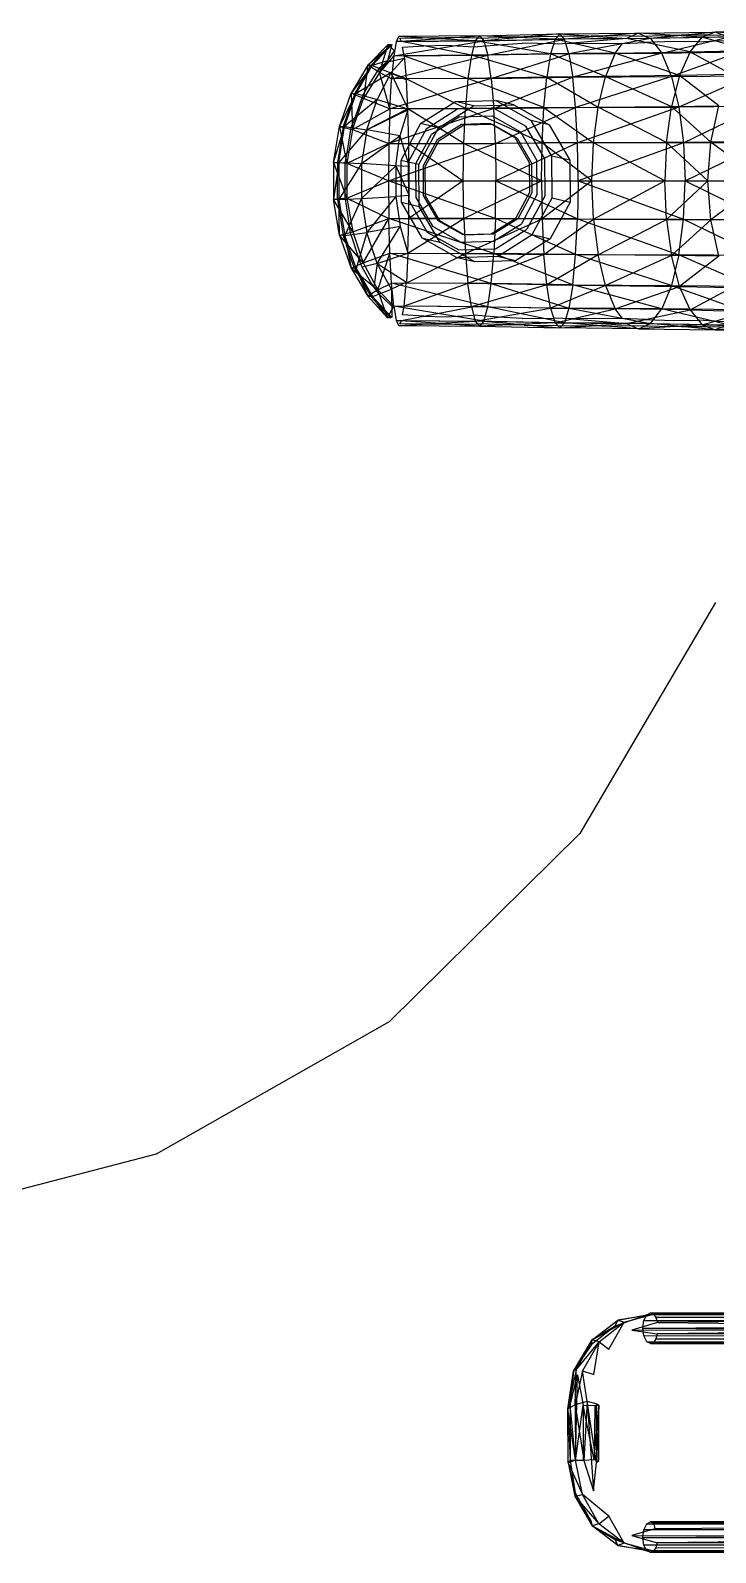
# Model space of a CAD drawing. Header units: inches. Extents: x 0 to 54693, y 0 to 31146.
# Drawn here: x 50968.7 to 51080.1, y 8223.8 to 8471.5 of the extents above; entities that cross this region are included whole.
import ezdxf

# ---------------------------------------------------------------- set-up
doc = ezdxf.new("R2010")
doc.units = ezdxf.units.IN
doc.header["$MEASUREMENT"] = 0
doc.layers.add('Added', color=3, linetype='Continuous')

msp = doc.modelspace()

# ---------------------------------------------------------------- linework, layer by layer
at = {"layer": 'Added', "linetype": 'Continuous', "lineweight": -2, "ltscale": 0.18}
for p, q in [((51027.77, 8467.41), (51042.42, 8469.86)), ((51028.18, 8469.76), (51041.73, 8470.66)), ((51028.61, 8470.57), (51028.18, 8469.76)), ((51042.42, 8469.86), (51028.18, 8469.76)), ((51041.73, 8470.66), (51028.61, 8470.57)), ((51041.04, 8469.86), (51028.61, 8470.57)), ((51028.77, 8470.29), (51032.44, 8470.35)), ((51029.05, 8469.76), (51028.77, 8470.29)), ((51029.05, 8469.76), (51041.04, 8469.86)), ((51032.44, 8470.35), (51036.17, 8470.38)), ((51041.4, 8470.28), (51036.17, 8470.38)), ((51041.04, 8469.86), (51040.4, 8467.5)), ((51041.73, 8470.66), (51041.04, 8469.86)), ((51041.04, 8469.86), (51054, 8470.15)), ((51053.29, 8467.76), (51041.04, 8469.86)), ((51041.4, 8470.28), (51046.6, 8470.46)), ((51041.73, 8470.66), (51054.77, 8470.97)), ((51054, 8470.15), (51041.73, 8470.66)), ((51041.73, 8470.66), (51042.42, 8469.86)), ((51054.77, 8470.97), (51042.42, 8469.86)), ((51042.42, 8469.86), (51055.54, 8470.15)), ((51042.42, 8469.86), (51043.06, 8467.5)), ((51043.06, 8467.5), (51055.54, 8470.15)), ((51049, 8470.53), (51046.6, 8470.46)), ((51054.38, 8470.55), (51049, 8470.53)), ((51054, 8470.15), (51053.29, 8467.76)), ((51054.38, 8470.55), (51054, 8470.15)), ((51065.61, 8470.26), (51054, 8470.15)), ((51063.78, 8467.86), (51054, 8470.15)), ((51054.77, 8470.97), (51054.38, 8470.55)), ((51059.88, 8470.63), (51054.38, 8470.55)), ((51054.77, 8470.97), (51067.57, 8471.08)), ((51054.77, 8470.97), (51065.61, 8470.26)), ((51055.54, 8470.15), (51054.77, 8470.97)), ((51067.57, 8471.08), (51055.54, 8470.15)), ((51069.53, 8470.26), (51055.54, 8470.15)), ((51056.26, 8467.76), (51055.54, 8470.15)), ((51069.53, 8470.26), (51056.26, 8467.76)), ((51065.61, 8470.26), (51056.79, 8469.5)), ((51061.67, 8470.65), (51059.88, 8470.63)), ((51066.39, 8470.59), (51061.67, 8470.65)), ((51067.57, 8471.08), (51065.61, 8470.26)), ((51065.61, 8470.26), (51077.91, 8470.47)), ((51075.95, 8468.04), (51065.61, 8470.26)), ((51066.39, 8470.59), (51073.24, 8470.74)), ((51067.57, 8471.08), (51080.02, 8471.29)), ((51077.91, 8470.47), (51067.57, 8471.08)), ((51067.57, 8471.08), (51069.53, 8470.26)), ((51080.02, 8471.29), (51069.53, 8470.26)), ((51082.13, 8470.47), (51069.53, 8470.26)), ((51069.53, 8470.26), (51071.36, 8467.86)), ((51071.36, 8467.86), (51082.13, 8470.47)), ((51074.55, 8470.77), (51073.24, 8470.74)), ((51078.72, 8470.78), (51074.55, 8470.77)), ((51075.95, 8468.04), (51077.91, 8470.47)), ((51077.3, 8469.72), (51079.99, 8469.87)), ((51080.02, 8471.29), (51077.91, 8470.47)), ((51077.91, 8470.47), (51088.74, 8470.71)), ((51085.52, 8468.26), (51077.91, 8470.47)), ((51078.72, 8470.78), (51085.16, 8470.95)), ((51079.99, 8469.87), (51085.43, 8470.04)), ((51092.18, 8471.55), (51080.02, 8471.29)), ((51088.74, 8470.71), (51080.02, 8471.29)), ((51082.13, 8470.47), (51080.02, 8471.29)), ((51026.85, 8469.26), (51023.56, 8465.89)), ((51026.52, 8468.41), (51023.56, 8465.89)), ((51026.52, 8468.41), (51024.06, 8465.86)), ((51024.28, 8465.84), (51027.49, 8469.24)), ((51025.44, 8464.68), (51026.85, 8469.26)), ((51025.44, 8464.68), (51027.9, 8468.21)), ((51027.77, 8467.41), (51025.44, 8464.68)), ((51027.32, 8469.24), (51026.52, 8468.41)), ((51027.49, 8469.24), (51026.78, 8466.6)), ((51026.85, 8469.26), (51027.32, 8469.24)), ((51027.9, 8468.21), (51026.85, 8469.26)), ((51027.41, 8463.68), (51043.06, 8467.5)), ((51027.77, 8467.41), (51027.41, 8463.68)), ((51028.18, 8469.76), (51027.77, 8467.41)), ((51027.77, 8467.41), (51043.06, 8467.5)), ((51040.4, 8467.5), (51029.05, 8469.76)), ((51029.22, 8468.83), (51032.69, 8469.04)), ((51029.46, 8467.41), (51029.22, 8468.83)), ((51040.4, 8467.5), (51029.46, 8467.41)), ((51029.46, 8467.41), (51029.82, 8463.68)), ((51029.46, 8467.41), (51039.84, 8463.75)), ((51032.69, 8469.04), (51036.31, 8469.15)), ((51036.31, 8469.15), (51040.78, 8468.9)), ((51040.4, 8467.5), (51039.84, 8463.75)), ((51053.29, 8467.76), (51040.4, 8467.5)), ((51052.67, 8463.96), (51040.4, 8467.5)), ((51040.78, 8468.9), (51044.75, 8469.22)), ((51056.26, 8467.76), (51043.06, 8467.5)), ((51043.61, 8463.75), (51043.06, 8467.5)), ((51043.61, 8463.75), (51056.26, 8467.76)), ((51044.75, 8469.22), (51048.66, 8469.45)), ((51053.77, 8469.36), (51048.66, 8469.45)), ((51053.29, 8467.76), (51052.67, 8463.96)), ((51063.78, 8467.86), (51053.29, 8467.76)), ((51062.21, 8464.04), (51053.29, 8467.76)), ((51053.77, 8469.36), (51056.79, 8469.5)), ((51056.26, 8467.76), (51071.36, 8467.86)), ((51056.26, 8467.76), (51056.88, 8463.96)), ((51056.79, 8469.5), (51064.98, 8469.41)), ((51071.36, 8467.86), (51056.88, 8463.96)), ((51063.78, 8467.86), (51062.21, 8464.04)), ((51063.78, 8467.86), (51064.98, 8469.41)), ((51063.78, 8467.86), (51075.95, 8468.04)), ((51074.26, 8464.19), (51063.78, 8467.86)), ((51064.98, 8469.41), (51068.7, 8469.6)), ((51073.34, 8469.76), (51068.7, 8469.6)), ((51071.36, 8467.86), (51084.1, 8468.04)), ((51072.93, 8464.04), (51071.36, 8467.86)), ((51084.1, 8468.04), (51072.93, 8464.04)), ((51077.3, 8469.72), (51073.34, 8469.76)), ((51075.95, 8468.04), (51074.26, 8464.19)), ((51075.95, 8468.04), (51085.52, 8468.26)), ((51075.95, 8468.04), (51082.77, 8464.37)), ((51023.56, 8465.89), (51020.85, 8461.32)), ((51021.65, 8461.27), (51024.28, 8465.84)), ((51023.56, 8465.89), (51022.86, 8460.49)), ((51024.06, 8465.86), (51023.41, 8464.74)), ((51024.06, 8465.86), (51023.56, 8465.89)), ((51025.44, 8464.68), (51023.56, 8465.89)), ((51025.4, 8465.41), (51024.02, 8463.19)), ((51026.78, 8466.6), (51024.28, 8465.84)), ((51024.28, 8465.84), (51027.33, 8464.65)), ((51025.4, 8465.41), (51026.62, 8466.37)), ((51026.62, 8466.37), (51029.5, 8467.03)), ((51027.33, 8464.65), (51029.5, 8467.03)), ((51023.29, 8464.55), (51020.85, 8461.32)), ((51023.29, 8464.55), (51021.43, 8461.28)), ((51027.33, 8464.65), (51021.65, 8461.27)), ((51022.76, 8460.97), (51023.58, 8462.42)), ((51025.44, 8464.68), (51022.86, 8460.49)), ((51023.41, 8464.74), (51023.29, 8464.55)), ((51024.02, 8463.19), (51023.58, 8462.42)), ((51027.33, 8464.65), (51025.11, 8460.33)), ((51027.14, 8458.81), (51025.44, 8464.68)), ((51027.41, 8463.68), (51025.44, 8464.68)), ((51043.61, 8463.75), (51027.14, 8458.81)), ((51027.14, 8458.81), (51027.4, 8463.51)), ((51027.33, 8464.65), (51029.83, 8463.51)), ((51027.33, 8464.65), (51030.09, 8458.81)), ((51029.82, 8463.68), (51027.33, 8464.65)), ((51027.4, 8463.51), (51027.41, 8463.68)), ((51043.61, 8463.75), (51027.41, 8463.68)), ((51039.84, 8463.75), (51029.82, 8463.68)), ((51039.42, 8458.86), (51029.82, 8463.68)), ((51029.83, 8463.51), (51029.82, 8463.68)), ((51030.09, 8458.81), (51029.83, 8463.51)), ((51039.84, 8463.75), (51039.42, 8458.86)), ((51052.67, 8463.96), (51039.84, 8463.75)), ((51052.2, 8459.01), (51039.84, 8463.75)), ((51043.61, 8463.75), (51056.88, 8463.96)), ((51043.61, 8463.75), (51044.03, 8458.86)), ((51044.03, 8458.86), (51056.88, 8463.96)), ((51052.2, 8459.01), (51052.67, 8463.96)), ((51062.21, 8464.04), (51052.67, 8463.96)), ((51052.67, 8463.96), (51061.01, 8459.06)), ((51056.88, 8463.96), (51072.93, 8464.04)), ((51057.35, 8459.01), (51056.88, 8463.96)), ((51072.93, 8464.04), (51057.35, 8459.01)), ((51061.01, 8459.06), (51062.21, 8464.04)), ((51074.26, 8464.19), (51062.21, 8464.04)), ((51062.21, 8464.04), (51072.96, 8459.17)), ((51072.93, 8464.04), (51085.79, 8464.19)), ((51072.93, 8464.04), (51074.14, 8459.06)), ((51074.26, 8464.19), (51072.96, 8459.17)), ((51085.79, 8464.19), (51074.14, 8459.06)), ((51082.77, 8464.37), (51074.26, 8464.19)), ((51080.65, 8459.3), (51074.26, 8464.19)), ((51018.95, 8455.93), (51020.85, 8461.32)), ((51018.95, 8455.93), (51021.65, 8461.27)), ((51019.8, 8455.92), (51021.65, 8461.27)), ((51025.11, 8460.33), (51019.8, 8455.92)), ((51020.85, 8461.32), (51021.43, 8461.28)), ((51022.86, 8460.49), (51020.85, 8461.32)), ((51020.85, 8461.32), (51021.09, 8455.43)), ((51021.43, 8461.28), (51020.94, 8459.86)), ((51021.09, 8455.43), (51022.86, 8460.49)), ((51021.5, 8457.33), (51022.76, 8460.97)), ((51021.65, 8461.27), (51025.11, 8460.33)), ((51027.14, 8458.81), (51022.86, 8460.49)), ((51023.4, 8455.38), (51025.11, 8460.33)), ((51025.11, 8460.33), (51030.09, 8458.81)), ((51032.14, 8456.39), (51037.81, 8459.96)), ((51037.81, 8459.96), (51044.39, 8460.14)), ((51040.73, 8459.26), (51037.81, 8459.96)), ((51047.31, 8459.45), (51044.39, 8460.14)), ((51044.39, 8460.14), (51050.12, 8456.91)), ((51020.94, 8459.86), (51019.57, 8455.92)), ((51021.09, 8455.43), (51027.14, 8458.81)), ((51030.09, 8458.81), (51023.4, 8455.38)), ((51023.4, 8455.38), (51030.09, 8458.62)), ((51044.03, 8458.86), (51026.97, 8453.13)), ((51027.14, 8458.81), (51026.97, 8453.13)), ((51044.03, 8458.86), (51027.14, 8458.81)), ((51030.09, 8458.62), (51028.78, 8454.42)), ((51030.09, 8458.81), (51039.42, 8458.86)), ((51030.26, 8453.13), (51030.09, 8458.81)), ((51039.16, 8453.16), (51030.09, 8458.81)), ((51038.14, 8458.72), (51033.04, 8455.5)), ((51038.48, 8457.48), (51033.93, 8454.61)), ((51035.07, 8455.7), (51040.73, 8459.26)), ((51044.07, 8458.89), (51038.14, 8458.72)), ((51038.48, 8457.48), (51043.76, 8457.63)), ((51039.16, 8453.16), (51039.42, 8458.86)), ((51052.2, 8459.01), (51039.42, 8458.86)), ((51051.9, 8453.24), (51039.42, 8458.86)), ((51040.73, 8459.26), (51047.31, 8459.45)), ((51043.76, 8457.63), (51048.37, 8455.03)), ((51044.03, 8458.86), (51057.35, 8459.01)), ((51044.3, 8453.16), (51044.03, 8458.86)), ((51044.07, 8458.89), (51049.25, 8455.97)), ((51044.3, 8453.16), (51057.35, 8459.01)), ((51047.31, 8459.45), (51053.04, 8456.21)), ((51051.9, 8453.24), (51052.2, 8459.01)), ((51052.2, 8459.01), (51061.01, 8459.06)), ((51052.2, 8459.01), (51060.25, 8453.27)), ((51057.35, 8459.01), (51074.14, 8459.06)), ((51057.64, 8453.24), (51057.35, 8459.01)), ((51074.14, 8459.06), (51057.64, 8453.24)), ((51060.25, 8453.27), (51061.01, 8459.06)), ((51061.01, 8459.06), (51072.96, 8459.17)), ((51072.15, 8453.32), (51061.01, 8459.06)), ((51072.15, 8453.32), (51072.96, 8459.17)), ((51072.96, 8459.17), (51080.65, 8459.3)), ((51079.32, 8453.39), (51072.96, 8459.17)), ((51087.08, 8459.17), (51074.14, 8459.06)), ((51074.14, 8459.06), (51074.89, 8453.27)), ((51074.89, 8453.27), (51087.08, 8459.17)), ((51079.32, 8453.39), (51080.65, 8459.3)), ((51017.99, 8450.07), (51018.95, 8455.93)), ((51017.99, 8450.07), (51019.8, 8455.92)), ((51018.85, 8450.06), (51019.8, 8455.92)), ((51023.4, 8455.38), (51018.85, 8450.06)), ((51018.95, 8455.93), (51019.8, 8455.92)), ((51018.95, 8455.93), (51021.09, 8455.43)), ((51018.95, 8455.93), (51020.17, 8449.91)), ((51019.57, 8455.92), (51019.33, 8454.4)), ((51019.8, 8455.92), (51023.4, 8455.38)), ((51021.09, 8455.43), (51020.17, 8449.91)), ((51020.19, 8451.63), (51020.87, 8455.76)), ((51020.87, 8455.76), (51021.5, 8457.33)), ((51021.09, 8455.43), (51026.97, 8453.13)), ((51023.4, 8455.38), (51022.54, 8449.87)), ((51028.78, 8454.42), (51023.4, 8455.38)), ((51032.14, 8456.39), (51028.91, 8450.4)), ((51033.04, 8455.5), (51030.12, 8450.1)), ((51031.84, 8449.71), (51035.07, 8455.7)), ((51035.07, 8455.7), (51032.14, 8456.39)), ((51038.81, 8456.24), (51034.82, 8453.73)), ((51035.15, 8453.65), (51039.15, 8456.16)), ((51043.45, 8456.38), (51038.81, 8456.24)), ((51039.15, 8456.16), (51043.79, 8456.3)), ((51047.5, 8454.09), (51043.45, 8456.38)), ((51043.79, 8456.3), (51047.83, 8454.01)), ((51048.37, 8455.03), (51051.06, 8450.37)), ((51052.27, 8450.74), (51049.25, 8455.97)), ((51053.04, 8456.21), (51050.12, 8456.91)), ((51053.47, 8451.11), (51050.12, 8456.91)), ((51053.04, 8456.21), (51056.39, 8450.41)), ((51019.33, 8454.4), (51018.62, 8450.06)), ((51026.97, 8453.13), (51020.17, 8449.91)), ((51022.54, 8449.87), (51028.78, 8454.42)), ((51026.92, 8447.05), (51044.3, 8453.16)), ((51026.97, 8453.13), (51026.92, 8447.05)), ((51026.97, 8453.13), (51044.3, 8453.16)), ((51028.13, 8449.53), (51028.78, 8454.42)), ((51028.78, 8454.42), (51030.29, 8449.4)), ((51030.26, 8453.13), (51039.16, 8453.16)), ((51030.31, 8447.05), (51030.26, 8453.13)), ((51030.26, 8453.13), (51039.06, 8447.05)), ((51031.33, 8449.8), (51033.93, 8454.61)), ((51034.82, 8453.73), (51032.54, 8449.5)), ((51032.88, 8449.43), (51035.15, 8453.65)), ((51039.06, 8447.05), (51039.16, 8453.16)), ((51039.16, 8453.16), (51051.9, 8453.24)), ((51051.8, 8447.05), (51039.16, 8453.16)), ((51057.64, 8453.24), (51044.3, 8453.16)), ((51044.3, 8453.16), (51044.39, 8447.05)), ((51057.64, 8453.24), (51044.39, 8447.05)), ((51049.86, 8450), (51047.5, 8454.09)), ((51047.83, 8454.01), (51050.2, 8449.92)), ((51051.8, 8447.05), (51051.9, 8453.24)), ((51060.25, 8453.27), (51051.9, 8453.24)), ((51059.99, 8447.05), (51051.9, 8453.24)), ((51074.89, 8453.27), (51057.64, 8453.24)), ((51057.75, 8447.05), (51057.64, 8453.24)), ((51074.89, 8453.27), (51057.75, 8447.05)), ((51059.99, 8447.05), (51060.25, 8453.27)), ((51072.15, 8453.32), (51060.25, 8453.27)), ((51071.87, 8447.05), (51060.25, 8453.27)), ((51072.15, 8453.32), (51071.87, 8447.05)), ((51079.32, 8453.39), (51072.15, 8453.32)), ((51078.87, 8447.05), (51072.15, 8453.32)), ((51074.89, 8453.27), (51087.9, 8453.32)), ((51074.89, 8453.27), (51075.15, 8447.05)), ((51075.15, 8447.05), (51087.9, 8453.32)), ((51078.87, 8447.05), (51079.32, 8453.39)), ((51088.31, 8453.49), (51079.32, 8453.39)), ((51087.76, 8447.05), (51079.32, 8453.39)), ((51017.99, 8450.07), (51018.85, 8450.06)), ((51017.99, 8450.07), (51017.99, 8444.06)), ((51020.17, 8449.91), (51017.99, 8450.07)), ((51017.99, 8450.07), (51020.17, 8444.25)), ((51018.85, 8450.06), (51017.99, 8444.06)), ((51018.62, 8450.06), (51018.62, 8448.48)), ((51018.85, 8450.06), (51018.85, 8444.05)), ((51018.85, 8450.06), (51022.54, 8449.87)), ((51019.89, 8445.69), (51019.9, 8450.01)), ((51019.9, 8450.01), (51020.19, 8451.63)), ((51028.91, 8450.4), (51028.98, 8443.6)), ((51031.84, 8449.71), (51028.91, 8450.4)), ((51030.12, 8450.1), (51030.19, 8443.97)), ((51049.91, 8445.2), (51049.86, 8450)), ((51051.12, 8444.9), (51051.06, 8450.37)), ((51052.27, 8450.74), (51052.33, 8444.6)), ((51053.54, 8444.3), (51053.47, 8451.11)), ((51056.39, 8450.41), (51053.47, 8451.11)), ((51056.39, 8450.41), (51056.46, 8443.61)), ((51018.62, 8444.05), (51018.62, 8448.48)), ((51022.54, 8449.87), (51018.85, 8444.05)), ((51020.17, 8449.91), (51020.17, 8444.25)), ((51026.92, 8447.05), (51020.17, 8449.91)), ((51028.13, 8449.53), (51022.54, 8449.87)), ((51022.54, 8449.87), (51022.55, 8444.2)), ((51022.55, 8444.2), (51028.13, 8449.53)), ((51028.13, 8449.53), (51028.14, 8444.52)), ((51030.29, 8449.4), (51028.13, 8449.53)), ((51028.13, 8449.53), (51030.29, 8444.7)), ((51031.33, 8449.8), (51031.39, 8444.34)), ((51031.91, 8442.91), (51031.84, 8449.71)), ((51032.54, 8449.5), (51032.59, 8444.71)), ((51032.93, 8444.63), (51032.88, 8449.43)), ((51050.2, 8449.92), (51050.25, 8445.12)), ((51019.89, 8444.09), (51019.89, 8445.69)), ((51020.17, 8444.25), (51026.92, 8447.05)), ((51026.92, 8447.05), (51026.97, 8440.96)), ((51044.3, 8440.93), (51026.92, 8447.05)), ((51026.92, 8447.05), (51194.83, 8447.05)), ((51039.06, 8447.05), (51030.26, 8440.96)), ((51030.26, 8440.96), (51030.31, 8447.05)), ((51039.16, 8440.93), (51039.06, 8447.05)), ((51039.16, 8440.93), (51051.8, 8447.05)), ((51044.3, 8440.93), (51044.39, 8447.05)), ((51044.39, 8447.05), (51057.64, 8440.86)), ((51047.63, 8440.98), (51049.91, 8445.2)), ((51050.25, 8445.12), (51047.97, 8440.9)), ((51051.8, 8447.05), (51051.9, 8440.86)), ((51059.99, 8447.05), (51051.9, 8440.86)), ((51057.75, 8447.05), (51057.64, 8440.86)), ((51057.75, 8447.05), (51074.89, 8440.83)), ((51060.25, 8440.83), (51059.99, 8447.05)), ((51060.25, 8440.83), (51071.87, 8447.05)), ((51072.15, 8440.77), (51071.87, 8447.05)), ((51072.15, 8440.77), (51078.87, 8447.05)), ((51074.89, 8440.83), (51075.15, 8447.05)), ((51075.15, 8447.05), (51087.9, 8440.77)), ((51079.32, 8440.71), (51078.87, 8447.05)), ((51087.76, 8447.05), (51079.32, 8440.71)), ((51020.17, 8444.25), (51017.99, 8444.06)), ((51018.97, 8438.22), (51017.99, 8444.06)), ((51018.85, 8444.05), (51017.99, 8444.06)), ((51021.15, 8438.77), (51017.99, 8444.06)), ((51018.62, 8444.05), (51018.89, 8442.43)), ((51018.85, 8444.05), (51022.55, 8444.2)), ((51018.97, 8438.22), (51018.85, 8444.05)), ((51018.85, 8444.05), (51019.81, 8438.19)), ((51022.55, 8444.2), (51019.81, 8438.19)), ((51019.89, 8444.09), (51020.55, 8439.83)), ((51020.17, 8444.25), (51021.15, 8438.77)), ((51020.17, 8444.25), (51026.97, 8440.96)), ((51022.55, 8444.2), (51028.14, 8444.52)), ((51022.55, 8444.2), (51023.41, 8438.68)), ((51028.14, 8444.52), (51023.41, 8438.68)), ((51030.29, 8444.7), (51028.14, 8444.52)), ((51028.14, 8444.52), (51028.82, 8439.65)), ((51028.98, 8443.6), (51031.91, 8442.91)), ((51028.98, 8443.6), (51032.34, 8437.8)), ((51030.19, 8443.97), (51033.21, 8438.74)), ((51031.39, 8444.34), (51034.08, 8439.68)), ((51035.26, 8437.11), (51031.91, 8442.91)), ((51032.59, 8444.71), (51034.96, 8440.62)), ((51035.29, 8440.54), (51032.93, 8444.63)), ((51051.12, 8444.9), (51048.53, 8440.09)), ((51052.33, 8444.6), (51049.42, 8439.21)), ((51050.31, 8438.32), (51053.54, 8444.3)), ((51056.46, 8443.61), (51053.23, 8437.62)), ((51053.54, 8444.3), (51056.46, 8443.61)), ((51018.89, 8442.43), (51019.57, 8438.2)), ((51021.15, 8438.77), (51026.97, 8440.96)), ((51022.83, 8433.71), (51026.97, 8440.96)), ((51027.14, 8435.29), (51026.97, 8440.96)), ((51044.03, 8435.24), (51026.97, 8440.96)), ((51026.97, 8440.96), (51044.3, 8440.93)), ((51030.09, 8435.29), (51030.26, 8440.96)), ((51030.09, 8435.29), (51039.16, 8440.93)), ((51039.16, 8440.93), (51030.26, 8440.96)), ((51034.96, 8440.62), (51039, 8438.33)), ((51039.33, 8438.25), (51035.29, 8440.54)), ((51039.16, 8440.93), (51039.42, 8435.24)), ((51039.16, 8440.93), (51051.9, 8440.86)), ((51039.42, 8435.24), (51051.9, 8440.86)), ((51043.64, 8438.47), (51047.63, 8440.98)), ((51047.97, 8440.9), (51043.97, 8438.39)), ((51043.98, 8437.23), (51048.53, 8440.09)), ((51044.3, 8440.93), (51044.03, 8435.24)), ((51057.35, 8435.09), (51044.3, 8440.93)), ((51057.64, 8440.86), (51044.3, 8440.93)), ((51051.9, 8440.86), (51052.2, 8435.09)), ((51051.9, 8440.86), (51060.25, 8440.83)), ((51052.2, 8435.09), (51060.25, 8440.83)), ((51057.35, 8435.09), (51057.64, 8440.86)), ((51057.64, 8440.86), (51074.14, 8435.03)), ((51057.64, 8440.86), (51074.89, 8440.83)), ((51060.25, 8440.83), (51061.01, 8435.03)), ((51060.25, 8440.83), (51072.15, 8440.77)), ((51061.01, 8435.03), (51072.15, 8440.77)), ((51072.15, 8440.77), (51079.32, 8440.71)), ((51072.15, 8440.77), (51072.96, 8434.92)), ((51079.32, 8440.71), (51072.96, 8434.92)), ((51074.14, 8435.03), (51074.89, 8440.83)), ((51074.89, 8440.83), (51087.08, 8434.92)), ((51074.89, 8440.83), (51087.9, 8440.77)), ((51088.31, 8440.61), (51079.32, 8440.71)), ((51080.65, 8434.8), (51079.32, 8440.71)), ((51018.97, 8438.22), (51021.15, 8438.77)), ((51019.81, 8438.19), (51018.97, 8438.22)), ((51018.97, 8438.22), (51020.85, 8432.84)), ((51022.83, 8433.71), (51018.97, 8438.22)), ((51019.57, 8438.2), (51020.12, 8436.58)), ((51019.81, 8438.19), (51023.41, 8438.68)), ((51019.81, 8438.19), (51020.85, 8432.84)), ((51021.66, 8432.79), (51019.81, 8438.19)), ((51020.81, 8438.32), (51020.55, 8439.83)), ((51020.81, 8438.32), (51022.13, 8434.39)), ((51021.15, 8438.77), (51022.83, 8433.71)), ((51023.41, 8438.68), (51021.66, 8432.79)), ((51028.82, 8439.65), (51023.41, 8438.68)), ((51025.07, 8433.61), (51023.41, 8438.68)), ((51025.07, 8433.61), (51028.82, 8439.65)), ((51028.82, 8439.65), (51030.09, 8435.29)), ((51038.07, 8434.56), (51032.34, 8437.8)), ((51032.34, 8437.8), (51035.26, 8437.11)), ((51033.21, 8438.74), (51038.38, 8435.82)), ((51034.08, 8439.68), (51038.69, 8437.08)), ((51039, 8438.33), (51043.64, 8438.47)), ((51043.97, 8438.39), (51039.33, 8438.25)), ((51044.31, 8435.99), (51049.42, 8439.21)), ((51044.65, 8434.75), (51050.31, 8438.32)), ((51053.23, 8437.62), (51047.57, 8434.06)), ((51050.31, 8438.32), (51053.23, 8437.62)), ((51021.41, 8432.8), (51020.12, 8436.58)), ((51022.83, 8433.71), (51027.14, 8435.29)), ((51025.07, 8433.61), (51030.09, 8435.29)), ((51025.21, 8429.33), (51027.14, 8435.29)), ((51027.14, 8435.29), (51044.03, 8435.24)), ((51043.61, 8430.35), (51027.14, 8435.29)), ((51027.41, 8430.42), (51027.14, 8435.29)), ((51029.82, 8430.42), (51039.42, 8435.24)), ((51030.09, 8435.29), (51029.83, 8430.58)), ((51030.09, 8435.29), (51039.42, 8435.24)), ((51040.99, 8433.87), (51035.26, 8437.11)), ((51038.38, 8435.82), (51044.31, 8435.99)), ((51038.69, 8437.08), (51043.98, 8437.23)), ((51039.42, 8435.24), (51052.2, 8435.09)), ((51039.42, 8435.24), (51039.84, 8430.35)), ((51043.61, 8430.35), (51044.03, 8435.24)), ((51056.88, 8430.13), (51044.03, 8435.24)), ((51057.35, 8435.09), (51044.03, 8435.24)), ((51020.85, 8432.84), (51022.83, 8433.71)), ((51021.66, 8432.79), (51020.85, 8432.84)), ((51020.85, 8432.84), (51023.59, 8428.31)), ((51020.85, 8432.84), (51025.21, 8429.33)), ((51021.41, 8432.8), (51022.31, 8431.28)), ((51021.66, 8432.79), (51024.3, 8428.23)), ((51021.66, 8432.79), (51023.59, 8428.31)), ((51022.63, 8433.02), (51022.13, 8434.39)), ((51025.07, 8433.61), (51022.63, 8433.02)), ((51024.02, 8430.62), (51022.63, 8433.02)), ((51022.83, 8433.71), (51025.21, 8429.33)), ((51025.07, 8433.61), (51024.53, 8429.81)), ((51027.42, 8429.42), (51025.07, 8433.61)), ((51025.07, 8433.61), (51029.83, 8430.58)), ((51044.65, 8434.75), (51038.07, 8434.56)), ((51040.99, 8433.87), (51038.07, 8434.56)), ((51052.2, 8435.09), (51039.84, 8430.35)), ((51047.57, 8434.06), (51040.99, 8433.87)), ((51047.57, 8434.06), (51044.65, 8434.75)), ((51052.67, 8430.13), (51052.2, 8435.09)), ((51061.01, 8435.03), (51052.2, 8435.09)), ((51061.01, 8435.03), (51052.67, 8430.13)), ((51056.88, 8430.13), (51057.35, 8435.09)), ((51072.93, 8430.05), (51057.35, 8435.09)), ((51057.35, 8435.09), (51074.14, 8435.03)), ((51062.21, 8430.05), (51061.01, 8435.03)), ((51072.96, 8434.92), (51061.01, 8435.03)), ((51072.96, 8434.92), (51062.21, 8430.05)), ((51074.14, 8435.03), (51072.93, 8430.05)), ((51080.65, 8434.8), (51072.96, 8434.92)), ((51074.26, 8429.9), (51072.96, 8434.92)), ((51087.08, 8434.92), (51074.14, 8435.03)), ((51085.79, 8429.9), (51074.14, 8435.03)), ((51080.65, 8434.8), (51074.26, 8429.9)), ((51022.31, 8431.28), (51023.41, 8429.39)), ((51024.53, 8429.81), (51024.02, 8430.62)), ((51025.21, 8429.33), (51027.41, 8430.42)), ((51043.06, 8426.59), (51027.41, 8430.42)), ((51027.77, 8426.68), (51027.41, 8430.42)), ((51043.61, 8430.35), (51027.41, 8430.42)), ((51029.83, 8430.58), (51027.42, 8429.42)), ((51029.46, 8426.68), (51029.82, 8430.42)), ((51039.84, 8430.35), (51029.46, 8426.68)), ((51029.82, 8430.42), (51029.83, 8430.58)), ((51039.84, 8430.35), (51029.82, 8430.42)), ((51040.4, 8426.59), (51039.84, 8430.35)), ((51052.67, 8430.13), (51039.84, 8430.35)), ((51043.06, 8426.59), (51043.61, 8430.35)), ((51043.61, 8430.35), (51056.26, 8426.33)), ((51056.88, 8430.13), (51043.61, 8430.35)), ((51023.41, 8429.39), (51024.07, 8428.25)), ((51025.21, 8429.33), (51023.59, 8428.31)), ((51023.59, 8428.31), (51024.07, 8428.25)), ((51026.76, 8424.76), (51023.59, 8428.31)), ((51024.3, 8428.23), (51024.07, 8428.25)), ((51024.07, 8428.25), (51025.13, 8427.07)), ((51024.3, 8428.23), (51027.42, 8429.42)), ((51027.49, 8424.82), (51024.3, 8428.23)), ((51025.4, 8428.65), (51024.53, 8429.81)), ((51025.21, 8429.33), (51027.77, 8426.68)), ((51026.76, 8424.76), (51025.21, 8429.33)), ((51025.4, 8428.65), (51027.46, 8426.69)), ((51027.42, 8429.42), (51027.49, 8424.82)), ((51052.67, 8430.13), (51040.4, 8426.59)), ((51053.29, 8426.33), (51052.67, 8430.13)), ((51052.67, 8430.13), (51062.21, 8430.05)), ((51062.21, 8430.05), (51053.29, 8426.33)), ((51056.88, 8430.13), (51056.26, 8426.33)), ((51071.36, 8426.23), (51056.88, 8430.13)), ((51056.88, 8430.13), (51072.93, 8430.05)), ((51062.21, 8430.05), (51074.26, 8429.9)), ((51062.21, 8430.05), (51063.78, 8426.23)), ((51063.78, 8426.23), (51074.26, 8429.9)), ((51072.93, 8430.05), (51071.36, 8426.23)), ((51072.93, 8430.05), (51084.1, 8426.05)), ((51072.93, 8430.05), (51085.79, 8429.9)), ((51075.95, 8426.05), (51074.26, 8429.9)), ((51074.26, 8429.9), (51082.77, 8429.72)), ((51075.95, 8426.05), (51082.77, 8429.72)), ((51026.76, 8424.76), (51025.13, 8427.07)), ((51025.13, 8427.07), (51027.29, 8424.8)), ((51026.76, 8424.76), (51027.77, 8426.68)), ((51027.77, 8426.68), (51028.18, 8424.33)), ((51042.42, 8424.23), (51027.77, 8426.68)), ((51043.06, 8426.59), (51027.77, 8426.68)), ((51029.05, 8424.33), (51040.4, 8426.59)), ((51029.22, 8425.26), (51029.46, 8426.68)), ((51032.69, 8425.06), (51029.22, 8425.26)), ((51040.4, 8426.59), (51029.46, 8426.68)), ((51053.29, 8426.33), (51040.4, 8426.59)), ((51040.4, 8426.59), (51041.04, 8424.23)), ((51041.04, 8424.23), (51053.29, 8426.33)), ((51042.42, 8424.23), (51043.06, 8426.59)), ((51043.06, 8426.59), (51056.26, 8426.33)), ((51055.54, 8423.94), (51043.06, 8426.59)), ((51053.29, 8426.33), (51063.78, 8426.23)), ((51053.29, 8426.33), (51054, 8423.94)), ((51054, 8423.94), (51063.78, 8426.23)), ((51056.26, 8426.33), (51055.54, 8423.94)), ((51056.26, 8426.33), (51069.53, 8423.83)), ((51071.36, 8426.23), (51056.26, 8426.33)), ((51064.98, 8424.68), (51063.78, 8426.23)), ((51075.95, 8426.05), (51063.78, 8426.23)), ((51065.61, 8423.83), (51075.95, 8426.05)), ((51069.53, 8423.83), (51071.36, 8426.23)), ((51082.13, 8423.63), (51071.36, 8426.23)), ((51084.1, 8426.05), (51071.36, 8426.23)), ((51075.95, 8426.05), (51085.52, 8425.83)), ((51075.95, 8426.05), (51077.91, 8423.63)), ((51077.91, 8423.63), (51085.52, 8425.83)), ((51027.29, 8424.8), (51026.76, 8424.76)), ((51028.18, 8424.33), (51028.29, 8424.12)), ((51041.73, 8423.43), (51028.18, 8424.33)), ((51028.18, 8424.33), (51042.42, 8424.23)), ((51028.29, 8424.12), (51028.61, 8423.53)), ((51028.61, 8423.53), (51041.04, 8424.23)), ((51028.61, 8423.53), (51041.73, 8423.43)), ((51028.77, 8423.8), (51028.91, 8424.07)), ((51032.44, 8423.75), (51028.77, 8423.8)), ((51028.91, 8424.07), (51029.05, 8424.33)), ((51029.05, 8424.33), (51041.04, 8424.23)), ((51036.17, 8423.72), (51032.44, 8423.75)), ((51032.69, 8425.06), (51036.31, 8424.95)), ((51036.17, 8423.72), (51041.4, 8423.81)), ((51036.31, 8424.95), (51040.78, 8425.19)), ((51044.75, 8424.87), (51040.78, 8425.19)), ((51041.04, 8424.23), (51041.73, 8423.43)), ((51054, 8423.94), (51041.04, 8424.23)), ((51046.6, 8423.63), (51041.4, 8423.81)), ((51042.42, 8424.23), (51041.73, 8423.43)), ((51054, 8423.94), (51041.73, 8423.43)), ((51041.73, 8423.43), (51054.77, 8423.13)), ((51042.42, 8424.23), (51055.54, 8423.94)), ((51042.42, 8424.23), (51054.77, 8423.13)), ((51048.66, 8424.64), (51044.75, 8424.87)), ((51049, 8423.57), (51046.6, 8423.63)), ((51048.66, 8424.64), (51053.77, 8424.73)), ((51049, 8423.57), (51054.38, 8423.54)), ((51056.79, 8424.59), (51053.77, 8424.73)), ((51054, 8423.94), (51054.77, 8423.13)), ((51054, 8423.94), (51065.61, 8423.83)), ((51054.77, 8423.13), (51054.38, 8423.54)), ((51054.38, 8423.54), (51059.88, 8423.46)), ((51054.77, 8423.13), (51055.54, 8423.94)), ((51054.77, 8423.13), (51065.61, 8423.83)), ((51067.57, 8423.01), (51054.77, 8423.13)), ((51069.53, 8423.83), (51055.54, 8423.94)), ((51067.57, 8423.01), (51055.54, 8423.94)), ((51064.98, 8424.68), (51056.79, 8424.59)), ((51056.79, 8424.59), (51065.61, 8423.83)), ((51061.67, 8423.44), (51059.88, 8423.46)), ((51061.67, 8423.44), (51066.39, 8423.51)), ((51068.7, 8424.49), (51064.98, 8424.68)), ((51065.61, 8423.83), (51067.57, 8423.01)), ((51077.91, 8423.63), (51065.61, 8423.83)), ((51066.39, 8423.51), (51073.24, 8423.35)), ((51067.57, 8423.01), (51069.53, 8423.83)), ((51077.91, 8423.63), (51067.57, 8423.01)), ((51067.57, 8423.01), (51080.02, 8422.8)), ((51068.7, 8424.49), (51073.34, 8424.33)), ((51080.02, 8422.8), (51069.53, 8423.83)), ((51069.53, 8423.83), (51082.13, 8423.63)), ((51074.55, 8423.33), (51073.24, 8423.35)), ((51073.34, 8424.33), (51077.3, 8424.38)), ((51078.72, 8423.31), (51074.55, 8423.33)), ((51079.99, 8424.23), (51077.3, 8424.38)), ((51077.91, 8423.63), (51080.02, 8422.8)), ((51077.91, 8423.63), (51088.74, 8423.38)), ((51085.16, 8423.14), (51078.72, 8423.31)), ((51079.99, 8424.23), (51085.43, 8424.05)), ((51082.13, 8423.63), (51080.02, 8422.8)), ((51088.74, 8423.38), (51080.02, 8422.8)), ((51080.02, 8422.8), (51092.18, 8422.55)), ((51080.1, 8378.44), (51058.05, 8340.83)), ((51058.05, 8340.83), (51027.02, 8310.2)), ((51027.02, 8310.2), (50989.13, 8288.65)), ((50989.13, 8288.65), (50946.94, 8277.64)), ((51068.94, 8262.52), (51063.78, 8260.67)), ((51069.99, 8262.62), (51064.24, 8261.65)), ((51064.24, 8261.65), (51068.94, 8262.52)), ((51065.26, 8261.29), (51069.99, 8262.62)), ((51068.45, 8261.59), (51068.94, 8262.52)), ((51068.45, 8261.59), (51244.12, 8262.26)), ((51068.94, 8262.52), (51069.51, 8262.81)), ((51068.94, 8262.52), (51246.29, 8262.75)), ((51244.12, 8262.26), (51068.94, 8262.52)), ((51069.51, 8262.81), (51246.29, 8262.75)), ((51069.51, 8262.81), (51069.99, 8262.62)), ((51247.31, 8262.76), (51069.51, 8262.81)), ((51247.31, 8262.76), (51069.99, 8262.62)), ((51069.99, 8262.62), (51246.14, 8262.27)), ((51069.99, 8262.62), (51070.37, 8262.08)), ((51069.99, 8262.62), (51157.75, 8262.08)), ((51157.75, 8262.08), (51070.37, 8262.08)), ((51070.37, 8262.08), (51070.64, 8261.27)), ((51157.75, 8262.08), (51070.64, 8261.27)), ((51063.78, 8260.67), (51059.92, 8257.66)), ((51060.05, 8258.46), (51064.24, 8261.65)), ((51060.05, 8258.46), (51065.26, 8261.29)), ((51063.78, 8260.67), (51060.05, 8258.46)), ((51061.16, 8258.14), (51065.26, 8261.29)), ((51062.74, 8256.91), (51065.26, 8261.29)), ((51063.78, 8260.67), (51064.24, 8261.65)), ((51064.24, 8261.65), (51065.26, 8261.29)), ((51070.64, 8261.27), (51066.5, 8260.03)), ((51066.5, 8260.03), (51158.11, 8260.32)), ((51066.5, 8260.03), (51070.61, 8259.41)), ((51068.28, 8260.35), (51068.45, 8261.59)), ((51068.28, 8260.35), (51243.47, 8261.31)), ((51068.28, 8260.35), (51243.44, 8260.31)), ((51068.43, 8259.11), (51068.28, 8260.35)), ((51068.28, 8260.35), (51243.47, 8259.33)), ((51068.43, 8259.11), (51243.47, 8259.33)), ((51068.45, 8261.59), (51243.47, 8261.31)), ((51070.61, 8259.41), (51070.4, 8258.6)), ((51070.4, 8258.6), (51246.87, 8259.26)), ((51158.11, 8260.32), (51070.61, 8259.41)), ((51245.49, 8260.32), (51070.61, 8259.41)), ((51246.87, 8259.26), (51070.61, 8259.41)), ((51070.64, 8261.27), (51158.11, 8260.32)), ((51057.03, 8253.36), (51060.05, 8258.46)), ((51059.92, 8257.66), (51057.03, 8253.36)), ((51060.05, 8258.46), (51057.43, 8253.56)), ((51057.43, 8253.56), (51061.16, 8258.14)), ((51061.16, 8258.14), (51058.45, 8253.37)), ((51059.92, 8257.66), (51060.05, 8258.46)), ((51061.16, 8258.14), (51060.05, 8258.46)), ((51060.32, 8252.81), (51061.16, 8258.14)), ((51061.16, 8258.14), (51062.74, 8256.91)), ((51068.91, 8258.14), (51068.43, 8259.11)), ((51244.12, 8258.39), (51068.43, 8259.11)), ((51068.91, 8258.14), (51244.12, 8258.39)), ((51069.5, 8257.82), (51068.91, 8258.14)), ((51068.91, 8258.14), (51246.27, 8257.89)), ((51070.08, 8258.08), (51069.5, 8257.82)), ((51246.27, 8257.89), (51069.5, 8257.82)), ((51069.5, 8257.82), (51247.37, 8257.88)), ((51070.4, 8258.6), (51070.08, 8258.08)), ((51246.14, 8258.36), (51070.08, 8258.08)), ((51247.37, 8257.88), (51070.08, 8258.08)), ((51070.4, 8258.6), (51246.14, 8258.36)), ((51057.43, 8253.56), (51056.07, 8247.23)), ((51056.07, 8247.23), (51057.03, 8253.36)), ((51057.03, 8253.36), (51056.45, 8247.82)), ((51056.45, 8247.82), (51057.65, 8252.75)), ((51057.3, 8247.85), (51057.43, 8253.56)), ((51058.45, 8253.37), (51057.3, 8247.85)), ((51057.35, 8238.82), (51057.65, 8252.75)), ((51057.65, 8252.75), (51058.59, 8247.82)), ((51059.22, 8248.42), (51058.45, 8253.37)), ((51058.45, 8253.37), (51060.32, 8252.81)), ((51057.3, 8247.85), (51056.07, 8247.23)), ((51056.07, 8247.23), (51056.45, 8247.82)), ((51057.35, 8238.87), (51056.07, 8247.23)), ((51056.07, 8247.23), (51056.45, 8238.82)), ((51056.16, 8238.41), (51056.07, 8247.23)), ((51057.35, 8238.82), (51056.45, 8247.82)), ((51056.45, 8247.82), (51056.45, 8238.82)), ((51059.22, 8248.42), (51057.3, 8247.85)), ((51057.3, 8247.85), (51058.67, 8238.82)), ((51057.3, 8247.85), (51057.35, 8238.87)), ((51057.35, 8238.82), (51058.59, 8247.82)), ((51058.59, 8247.82), (51060.47, 8247.75)), ((51060.38, 8238.93), (51058.59, 8247.82)), ((51058.59, 8247.82), (51058.59, 8238.82)), ((51059.22, 8248.42), (51058.67, 8238.82)), ((51059.22, 8248.42), (51060.25, 8233.89)), ((51060.77, 8238.48), (51059.22, 8248.42)), ((51060.71, 8248.04), (51059.22, 8248.42)), ((51060.38, 8238.93), (51061.11, 8247.82)), ((51060.47, 8247.75), (51060.38, 8238.93)), ((51060.47, 8247.75), (51061.11, 8247.82)), ((51061.11, 8247.82), (51060.71, 8248.04)), ((51060.71, 8248.04), (51060.77, 8238.48)), ((51061.11, 8247.82), (51060.77, 8238.48)), ((51061.11, 8238.82), (51061.11, 8247.82)), ((51057.35, 8238.87), (51056.16, 8238.41)), ((51056.45, 8238.82), (51056.16, 8238.41)), ((51056.16, 8238.41), (51057.26, 8233.53)), ((51056.16, 8238.41), (51058.45, 8233.27)), ((51056.16, 8238.41), (51057.22, 8232.99)), ((51056.45, 8238.82), (51057.26, 8233.53)), ((51058.59, 8238.82), (51056.45, 8238.82)), ((51058.45, 8233.27), (51057.35, 8238.87)), ((51057.35, 8238.87), (51058.67, 8238.82)), ((51060.38, 8238.93), (51058.59, 8238.82)), ((51058.67, 8238.82), (51060.25, 8233.89)), ((51060.25, 8233.89), (51060.77, 8238.48)), ((51061.11, 8238.82), (51060.38, 8238.93)), ((51060.77, 8238.48), (51061.11, 8238.82)), ((51057.26, 8233.53), (51057.22, 8232.99)), ((51057.22, 8232.99), (51058.45, 8233.27)), ((51057.22, 8232.99), (51059.84, 8228.97)), ((51057.22, 8232.99), (51060.05, 8228.17)), ((51057.22, 8232.99), (51061.15, 8228.52)), ((51057.26, 8233.53), (51059.84, 8228.97)), ((51062.74, 8229.73), (51058.45, 8233.27)), ((51061.15, 8228.52), (51058.45, 8233.27)), ((51061.15, 8228.52), (51062.74, 8229.73)), ((51065.26, 8225.34), (51062.74, 8229.73)), ((51059.84, 8228.97), (51060.05, 8228.17)), ((51061.15, 8228.52), (51060.05, 8228.17)), ((51064.24, 8224.98), (51060.05, 8228.17)), ((51060.05, 8228.17), (51063.78, 8225.96)), ((51065.26, 8225.34), (51060.05, 8228.17)), ((51065.26, 8225.34), (51061.15, 8228.52)), ((51070.24, 8227.7), (51066.49, 8226.61)), ((51068.28, 8226.28), (51068.43, 8227.52)), ((51068.28, 8226.28), (51243.47, 8227.3)), ((51068.43, 8227.52), (51068.91, 8228.49)), ((51068.43, 8227.52), (51244.12, 8228.25)), ((51243.47, 8227.3), (51068.43, 8227.52)), ((51068.91, 8228.49), (51069.5, 8228.81)), ((51068.91, 8228.49), (51246.28, 8228.74)), ((51244.12, 8228.25), (51068.91, 8228.49)), ((51069.5, 8228.81), (51246.28, 8228.74)), ((51069.5, 8228.81), (51070.07, 8228.55)), ((51247.4, 8228.76), (51069.5, 8228.81)), ((51247.4, 8228.76), (51070.07, 8228.55)), ((51070.07, 8228.55), (51070.24, 8227.7)), ((51157.75, 8228.08), (51070.07, 8228.55)), ((51246.14, 8228.27), (51070.07, 8228.55)), ((51157.75, 8228.08), (51070.24, 8227.7)), ((51158.11, 8226.32), (51070.24, 8227.7)), ((51064.24, 8224.98), (51063.78, 8225.96)), ((51063.78, 8225.96), (51068.94, 8224.12)), ((51065.26, 8225.34), (51064.24, 8224.98)), ((51068.94, 8224.12), (51064.24, 8224.98)), ((51064.24, 8224.98), (51069.99, 8224.02)), ((51069.99, 8224.02), (51065.26, 8225.34)), ((51066.49, 8226.61), (51070.62, 8225.39)), ((51066.49, 8226.61), (51158.11, 8226.32)), ((51068.28, 8226.28), (51243.44, 8226.33)), ((51068.45, 8225.05), (51068.28, 8226.28)), ((51243.47, 8225.32), (51068.28, 8226.28)), ((51243.47, 8225.32), (51068.45, 8225.05)), ((51068.94, 8224.12), (51068.45, 8225.05)), ((51244.12, 8224.38), (51068.45, 8225.05)), ((51070.39, 8224.57), (51069.99, 8224.02)), ((51070.62, 8225.39), (51070.39, 8224.57)), ((51070.39, 8224.57), (51246.45, 8225.23)), ((51246.14, 8224.36), (51070.39, 8224.57)), ((51158.11, 8226.32), (51070.62, 8225.39)), ((51070.62, 8225.39), (51245.49, 8226.32)), ((51246.45, 8225.23), (51070.62, 8225.39)), ((51068.94, 8224.12), (51244.12, 8224.38)), ((51069.51, 8223.82), (51068.94, 8224.12)), ((51246.29, 8223.89), (51068.94, 8224.12)), ((51069.99, 8224.02), (51069.51, 8223.82)), ((51246.29, 8223.89), (51069.51, 8223.82)), ((51247.31, 8223.88), (51069.51, 8223.82)), ((51069.99, 8224.02), (51246.14, 8224.36)), ((51069.99, 8224.02), (51247.31, 8223.88))]:
    msp.add_line(p, q, dxfattribs=at)

doc.saveas('drawing.dxf')
